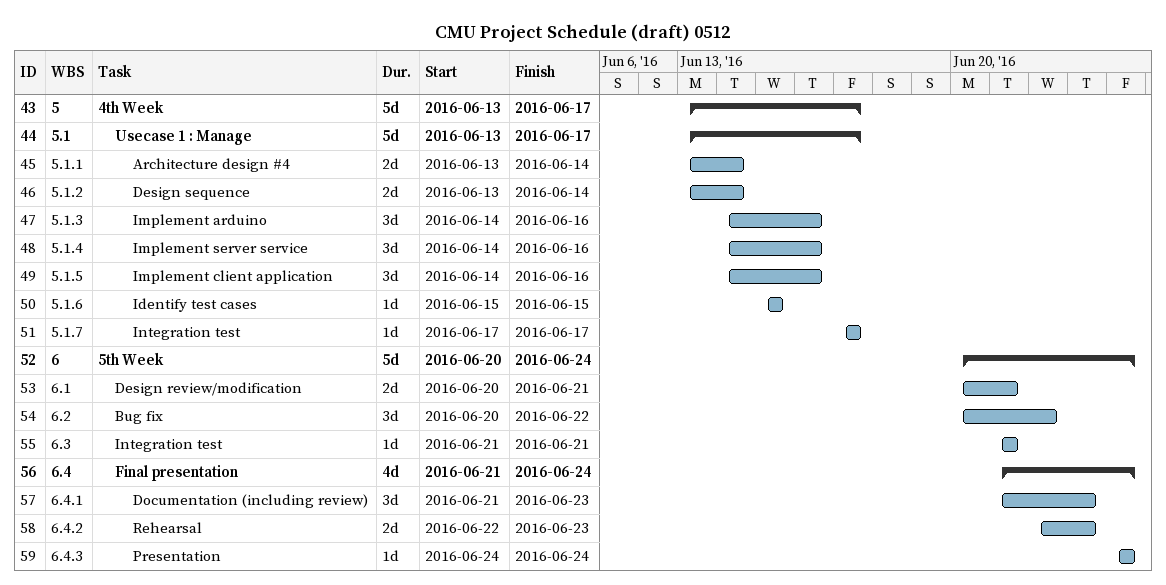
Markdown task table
CMU Project Schedule (draft) 0512

| ID | WBS | Task | Duration | Start | Finish |
|---|---|---|---|---|---|
| 43 | 5 | **4th Week** | 5d | 2016-06-13 | 2016-06-17 |
| 44 | 5.1 | **Usecase 1 : Manage** | 5d | 2016-06-13 | 2016-06-17 |
| 45 | 5.1.1 | Architecture design #4 | 2d | 2016-06-13 | 2016-06-14 |
| 46 | 5.1.2 | Design sequence | 2d | 2016-06-13 | 2016-06-14 |
| 47 | 5.1.3 | Implement arduino | 3d | 2016-06-14 | 2016-06-16 |
| 48 | 5.1.4 | Implement server service | 3d | 2016-06-14 | 2016-06-16 |
| 49 | 5.1.5 | Implement client application | 3d | 2016-06-14 | 2016-06-16 |
| 50 | 5.1.6 | Identify test cases | 1d | 2016-06-15 | 2016-06-15 |
| 51 | 5.1.7 | Integration test | 1d | 2016-06-17 | 2016-06-17 |
| 52 | 6 | **5th Week** | 5d | 2016-06-20 | 2016-06-24 |
| 53 | 6.1 | Design review/modification | 2d | 2016-06-20 | 2016-06-21 |
| 54 | 6.2 | Bug fix | 3d | 2016-06-20 | 2016-06-22 |
| 55 | 6.3 | Integration test | 1d | 2016-06-21 | 2016-06-21 |
| 56 | 6.4 | **Final presentation** | 4d | 2016-06-21 | 2016-06-24 |
| 57 | 6.4.1 | Documentation (including review) | 3d | 2016-06-21 | 2016-06-23 |
| 58 | 6.4.2 | Rehearsal | 2d | 2016-06-22 | 2016-06-23 |
| 59 | 6.4.3 | Presentation | 1d | 2016-06-24 | 2016-06-24 |
